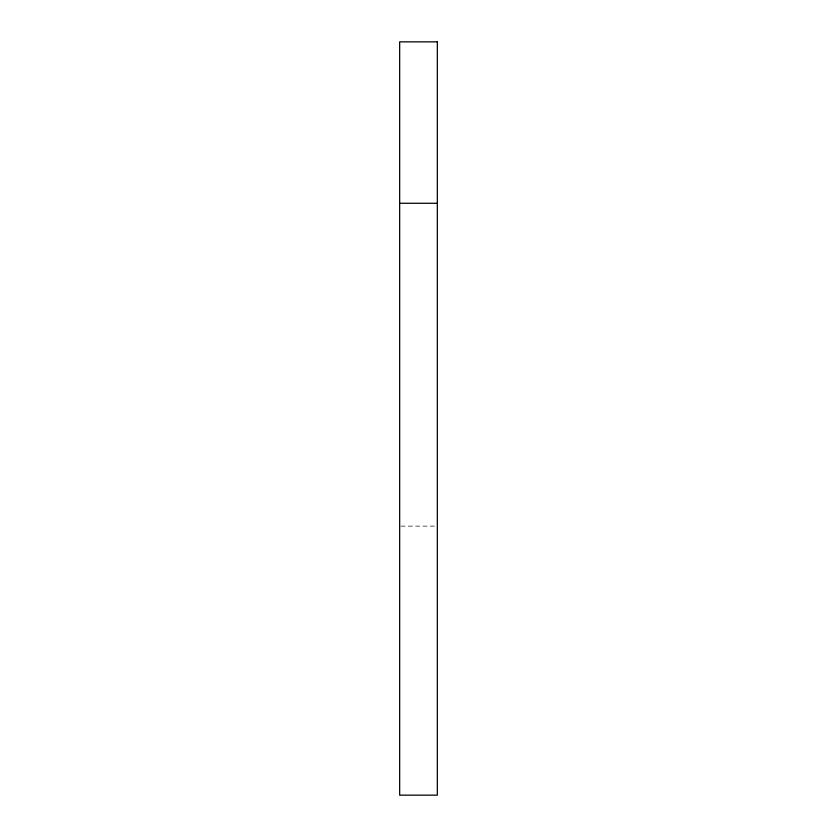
<?xml version="1.0" encoding="UTF-8"?>
<svg xmlns="http://www.w3.org/2000/svg" width="837" height="837" viewBox="0 0 837 837"><rect width="100%" height="100%" fill="white"/><g stroke="black" fill="none" stroke-linecap="round" stroke-linejoin="round"><path stroke-width="0.63" stroke-dasharray="4.18 3.14" d="M400.965 526.117L434.738 526.117"/><path stroke-width="1.26" d="M399.667 203.276L437.332 203.276M437.332 41.85L399.667 41.85L399.667 795.15L437.332 795.15L437.332 41.85"/></g></svg>
